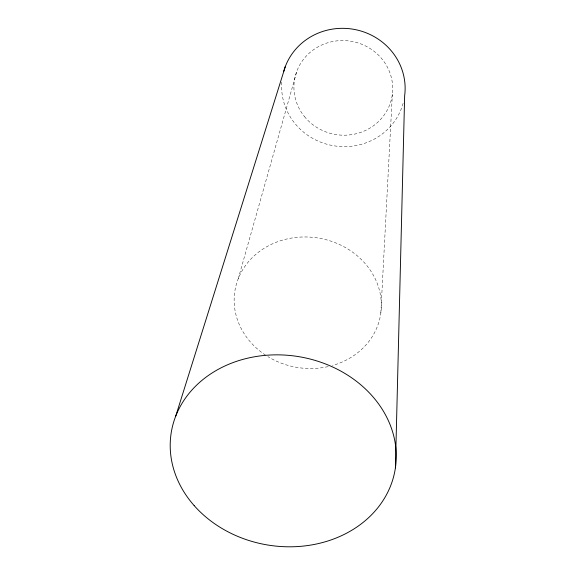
<?xml version="1.0" encoding="UTF-8"?>
<svg xmlns="http://www.w3.org/2000/svg" width="575" height="575" viewBox="0 0 575 575"><rect width="100%" height="100%" fill="white"/><g stroke="black" fill="none" stroke-linecap="round" stroke-linejoin="round"><path stroke-width="0.43" stroke-dasharray="2.88 2.16" d="M380.837 313.001L392.344 94.307M238.222 278.767L296.959 70.869M265.657 355.228A73.816 65.55 9.4 0 1 257.262 253.173A73.816 65.55 9.4 0 1 370.523 270.573A73.816 65.55 9.4 0 1 332.487 365.499M328.188 366.591A73.816 65.55 9.4 0 1 267.885 356.637M403.118 103.306A61.827 59.081 9.4 0 1 332.824 145.612A61.827 59.081 9.4 0 1 281.865 81.47M304.412 116.502A49.457 47.258 9.4 0 0 389.131 106.21A49.457 47.258 9.4 0 0 336.389 40.94A49.457 47.258 9.4 0 0 304.412 116.502"/><path stroke-width="0.86" d="M395.406 467.899L404.649 95.737A61.827 59.081 9.4 0 0 355.271 29.605A61.827 59.081 9.4 0 0 283.734 71.322M175.763 416.027L285.358 66.42M194.17 505.605A113.476 95.457 9.4 0 0 388.039 491.683A113.476 95.457 9.4 0 0 267.476 355.185A113.476 95.457 9.4 0 0 194.17 505.605"/></g></svg>
